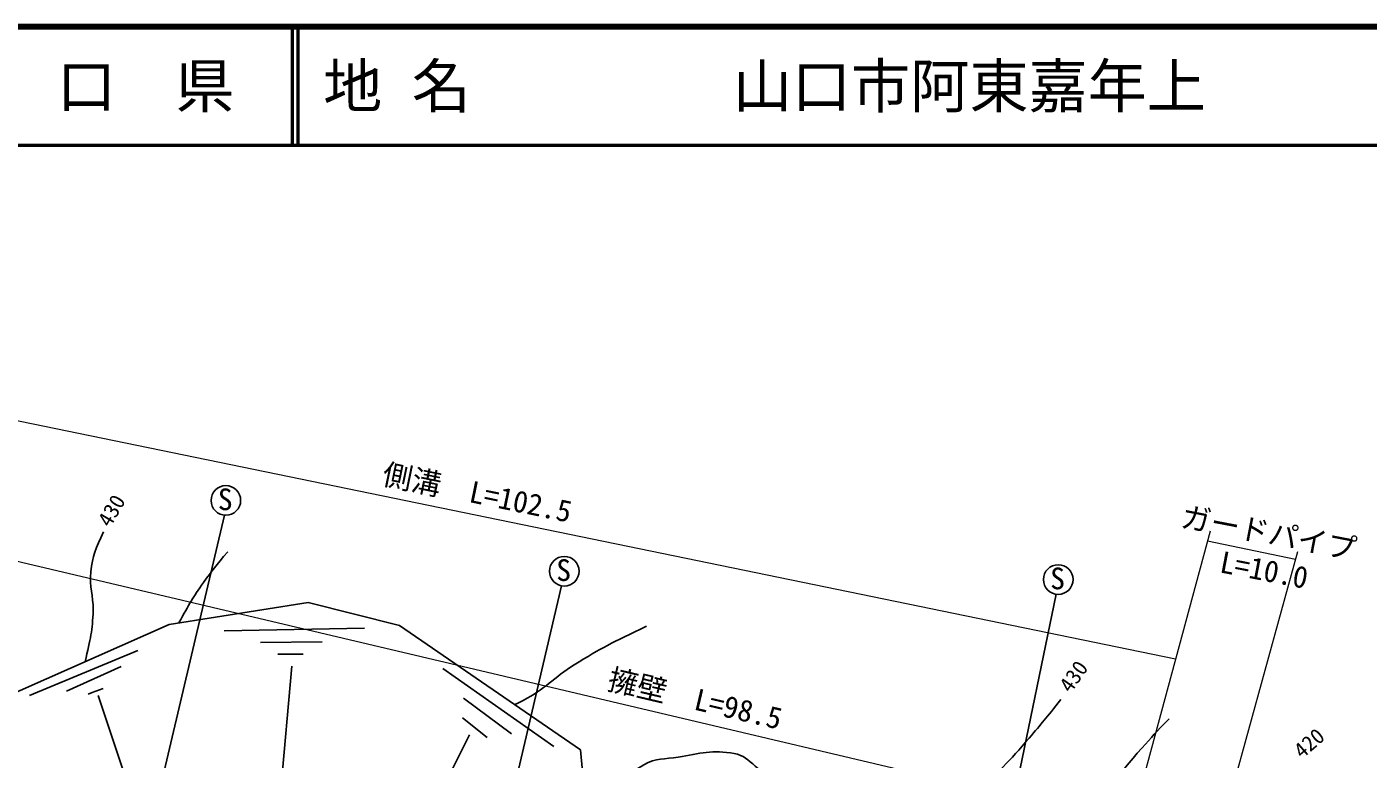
# Model space of a CAD drawing. Units: millimetres at full size, sheet at 1:1000; details may follow other scales. Extents: x 39400 to 680000, y 20000 to 380000.
# Drawn here: x 345326 to 458744, y 318106 to 380000 of the extents above; entities that cross this region are included whole.
import ezdxf
from ezdxf.enums import TextEntityAlignment as Align

# ---------------------------------------------------------------- set-up
doc = ezdxf.new("R2010")
doc.units = ezdxf.units.MM
doc.header["$LTSCALE"] = 1000
for name, color, linetype, lineweight in [('M-BGD', 7, 'Continuous', 25), ('M-STR-HTXT', 7, 'Continuous', 13), ('M-TTL', 2, 'Continuous', 140), ('M-TTL-LINE', 7, 'Continuous', 50)]:
    doc.layers.add(name, color=color, linetype=linetype, lineweight=lineweight)
doc.layers.add('M-TTL-TXT', color=7, linetype='Continuous')
doc.styles.add('ＭＳ ゴシック', font='')
doc.styles.get('ＭＳ ゴシック').set_extended_font_data('MS Gothic')

msp = doc.modelspace()

# ---------------------------------------------------------------- linework, layer by layer
at = {"layer": 'M-BGD'}
for p, q in [((362033, 338729), (354491, 306783)), ((390546, 332760), (382830, 299851)), ((369120, 331336), (357376, 329493)), ((376834, 329409), (369120, 331336)), ((432357, 332049), (423683, 289858)), ((357376, 329493), (331971, 318251)), ((362016, 328941), (373865, 329178)), ((392132, 318904), (376834, 329409)), ((365097, 327953), (370310, 328032)), ((345556, 323491), (354718, 327282)), ((366558, 326966), (368691, 326966)), ((348680, 323859), (353297, 325930)), ((367743, 325979), (366598, 313103)), ((380500, 325781), (389900, 319186)), ((350506, 323596), (350839, 323754)), ((350839, 323754), (351769, 324070)), ((351348, 323491), (354078, 315355)), ((382238, 323254), (386306, 320252)), ((382159, 321595), (384252, 319936)), ((382751, 320173), (377301, 309312)), ((393080, 308898), (392132, 318904))]:
    msp.add_line(p, q, dxfattribs=at)
for centre in [(362156, 339973), (390770, 333990), (432536, 333286)]:
    msp.add_circle(centre, 1250, dxfattribs=at)
for points, knots in [([(351800, 337321), (351165, 335896), (350882, 335307), (350734, 333925), (350598, 332665), (350959, 331953), (350931, 330686), (350894, 328968), (350698, 328299), (350252, 326340)], [0, 0, 0, 0, 1, 1, 1, 2, 2, 2, 3, 3, 3, 3]), ([(358173, 329618), (359094, 331259), (359358, 331757), (360264, 333033), (361014, 334090), (361307, 334451), (362317, 335639)], [0, 0, 0, 0, 1, 1, 1, 2, 2, 2, 2]), ([(386579, 322717), (386926, 322868), (387026, 322931), (387308, 323077), (389129, 324017), (389879, 324984), (391613, 326078), (393906, 327526), (394800, 327924), (397734, 329356)], [0, 0, 0, 0, 1, 1, 1, 2, 2, 2, 3, 3, 3, 3]), ([(392597, 314000), (393450, 314517), (393687, 314680), (394365, 315147), (395654, 316034), (396141, 316868), (397505, 317635), (398518, 318205), (399261, 318097), (400408, 318287), (402237, 318590), (403322, 318912), (405147, 318583), (405944, 318439), (406304, 318037), (406924, 317517), (407701, 316864), (407973, 316301), (408405, 315384), (408769, 314612), (408550, 314039), (408879, 313251), (409296, 312255), (409631, 311727), (410301, 310882), (410881, 310151), (411204, 309710), (411960, 309164), (412900, 308484), (413421, 307924), (414567, 307742), (415322, 307622), (415766, 307738), (416522, 307860), (417857, 308077), (418726, 307956), (419898, 308630), (420721, 309104), (420938, 309684), (421616, 310348), (422119, 310841), (422444, 311073), (422920, 311592), (424077, 312856), (424530, 313728), (425645, 315029), (427318, 316981), (428423, 317927), (430088, 319886), (431153, 321139), (431504, 321561), (432754, 323145)], [0, 0, 0, 0, 1, 1, 1, 2, 2, 2, 3, 3, 3, 4, 4, 4, 5, 5, 5, 6, 6, 6, 7, 7, 7, 8, 8, 8, 9, 9, 9, 10, 10, 10, 11, 11, 11, 12, 12, 12, 13, 13, 13, 14, 14, 14, 15, 15, 15, 16, 16, 16, 17, 17, 17, 17]), ([(422200, 301212), (424474, 302772), (425141, 303322), (426919, 304809), (430258, 307603), (431741, 309601), (434620, 312866), (436666, 315186), (437530, 316726), (439596, 319027), (440483, 320014), (440779, 320353), (441907, 321516)], [0, 0, 0, 0, 1, 1, 1, 2, 2, 2, 3, 3, 3, 4, 4, 4, 4])]:
    msp.add_open_spline(points, degree=3, knots=knots, dxfattribs=at)
at = {"layer": 'M-STR-HTXT'}
for p, q in [((442458, 326549), (340546, 347506)), ((445383, 337367), (433102, 291945)), ((338796, 336171), (434596, 313609)), ((445162, 336550), (452612, 335002)), ((440172, 289733), (452790, 335651))]:
    msp.add_line(p, q, dxfattribs=at)
at = {"layer": 'M-TTL'}
msp.add_line((680000, 380000), (40000, 380000), dxfattribs=at)
at = {"layer": 'M-TTL-LINE'}
for p, q in [((367750, 380000), (367750, 370000)), ((368250, 380000), (368250, 370000)), ((40000, 370000), (680000, 370000))]:
    msp.add_line(p, q, dxfattribs=at)

# ---------------------------------------------------------------- texts
at = {"layer": 'M-BGD', "style": 'ＭＳ ゴシック'}
for s, rotation, p in [('430', 59.833, (352717, 337422)), ('430', 54.985, (433915, 323393)), ('420', 41.042, (453418, 317781))]:
    msp.add_text(s, height=1320, rotation=rotation, dxfattribs=at).set_placement(p, align=Align.BOTTOM_LEFT)
for p in [(361477, 338600), (390091, 332616), (431857, 331913)]:
    msp.add_text('S', height=1833, dxfattribs=at).set_placement(p, align=Align.BOTTOM_LEFT)
at = {"layer": 'M-STR-HTXT', "style": 'ＭＳ ゴシック'}
for s, rotation, p in [('側溝\u3000L=102.5', 348.38, (375167, 340824)), ('ガードパイプ', 349.129, (442707, 337219)), ('L=10.0', 349.129, (446002, 333368)), ('擁壁\u3000L=98.5', 346.748, (394209, 323501))]:
    msp.add_text(s, height=1833, rotation=rotation, dxfattribs=at).set_placement(p, align=Align.BOTTOM_LEFT)
at = {"layer": 'M-TTL-TXT', "style": 'ＭＳ ゴシック'}
msp.add_text('山\u3000口\u3000県', height=3666, dxfattribs=at).set_placement((350375, 375000), align=Align.MIDDLE_CENTER)
for s, p in [('地 名', (370380, 375000)), ('山口市阿東嘉年上', (405024, 375000))]:
    msp.add_text(s, height=3666, dxfattribs=at).set_placement(p, align=Align.MIDDLE_LEFT)

doc.saveas('drawing.dxf')
